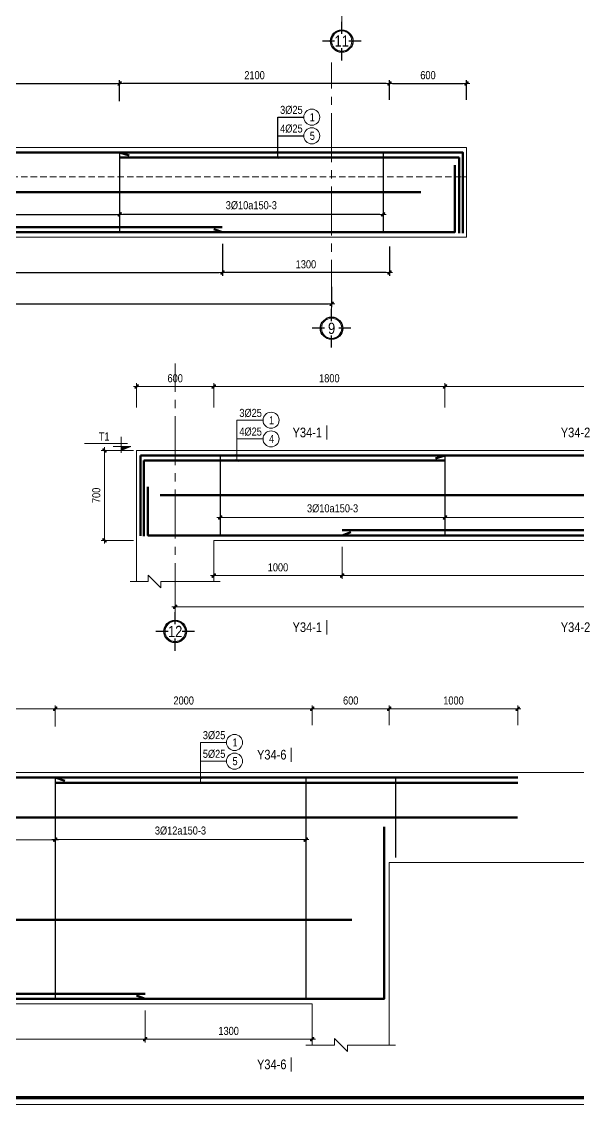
# Model space of a CAD drawing. Header units: millimetres. Extents: x 397144 to 8960116, y 345581 to 674207.
# Drawn here: x 5157121 to 5161454, y 648891 to 657317 of the extents above; entities that cross this region are included whole.
import ezdxf
from ezdxf.enums import TextEntityAlignment as Align
from ezdxf.xclip import XClip

# ---------------------------------------------------------------- set-up
doc = ezdxf.new("R2010")
doc.units = ezdxf.units.MM
doc.header["$XCLIPFRAME"] = 0
doc.header["$PDSIZE"] = -10
doc.linetypes.add('CENTER2', pattern=[28.575, 19.05, -3.175, 3.175, -3.175])
doc.linetypes.add('HIDDEN', pattern=[0.375, 0.25, -0.125])
doc.layers.get('0').update_dxf_attribs({"linetype": 'CONTINUOUS'})
doc.layers.get('Defpoints').update_dxf_attribs({"color": 12, "linetype": 'CONTINUOUS'})
for name, color, linetype, lineweight in [('2', 2, 'CONTINUOUS', 20), ('CDAI', 8, 'CONTINUOUS', 30), ('CTHEP', 2, 'CONTINUOUS', 50), ('DBAO', 3, 'CONTINUOUS', 20), ('DGIONG', 4, 'CONTINUOUS', 13), ('KTH', 150, 'CONTINUOUS', 5), ('Net khuat', 8, 'HIDDEN', 13), ('STICK', 1, 'CONTINUOUS', 9), ('TEXT', 7, 'CONTINUOUS', 15)]:
    doc.layers.add(name, color=color, linetype=linetype, lineweight=lineweight)
doc.layers.add('8', color=8, linetype='CONTINUOUS')
doc.layers.add('HATCH', color=7, linetype='CONTINUOUS', lineweight=5, true_color=0x2491ff)
doc.styles.add('HELVECONDENSE', font='VHELVCN_0.TTF')
doc.styles.add('Star-HelCon', font='VHELVCN_0.TTF')
doc.styles.add('TTP-HelCon', font='VHELVCN_0.TTF')
doc.styles.add('VNI-HELVE-CONDENSE', font='VHELVCN_0.TTF')
doc.dimstyles.new('kc-25', dxfattribs={"dimtxt": 62.5, "dimasz": 20, "dimexe": 20, "dimexo": 50, "dimgap": 25, "dimtad": 3, "dimdec": 0, "dimzin": 0, "dimdsep": 46, "dimtxsty": 'VNI-HELVE-CONDENSE', "dimblk": 'DIM', "dimcen": 2.5, "dimclrd": 256, "dimclre": 154, "dimclrt": 7, "dimaunit": 1, "dimadec": 0, "dimazin": 0, "dimtfac": 1, "dimtdec": 0, "dimtix": 1, "dimtmove": 0, "dimatfit": 3, "dimldrblk": 'DOT', "dimfxl": 1, "dimtolj": 1, "dimtzin": 0, "dimarcsym": 0})
doc.dimstyles.new('TTP-25', dxfattribs={"dimscale": 25, "dimtxt": 2.5, "dimasz": 1, "dimexe": 1, "dimexo": 1, "dimgap": 0.09, "dimtad": 0, "dimdec": 4, "dimrnd": 5, "dimzin": 9, "dimdsep": 46, "dimtxsty": 'TTP-HelCon', "dimblk": 'Stick1', "dimcen": 0.09, "dimdle": 1.5, "dimclrd": 256, "dimclre": 256, "dimclrt": 7, "dimadec": 0, "dimazin": 0, "dimtfac": 1, "dimtdec": 4, "dimtmove": 0, "dimatfit": 3, "dimldrblk": '_ArchTick1', "dimfxl": 1, "dimtvp": 1, "dimtolj": 1, "dimtzin": 0, "dimarcsym": 0})

# ---------------------------------------------------------------- blocks, each defined once
blk = doc.blocks.new('Stick1')
at = {"layer": 'STICK'}
h = blk.add_hatch(color=256, dxfattribs=at)
edge = h.paths.add_edge_path()
edge.add_line((0.3, 0.5), (-0.5, -0.3))
edge.add_arc((-0.4, -0.4), 0.141, 135, 315)
edge.add_line((-0.3, -0.5), (0.5, 0.3))
edge.add_arc((0.4, 0.4), 0.141, 315, 495)
blk.add_line((1, 0), (-1, 0), dxfattribs=at)
blk.add_lwpolyline([(0.3, 0.5), (-0.5, -0.3, 1), (-0.3, -0.5), (0.5, 0.3, 1), (0.3, 0.5, 1)], format="xyb", dxfattribs=at)
blk = doc.blocks.new('*D8374')
at = {"layer": 'Defpoints', "color": 0, "transparency": 16777216}
for p in [(5194140.4, 590133.3), (5196190.4, 590050.8), (5194140.4, 589993.3)]:
    blk.add_point(p, dxfattribs=at)
at = {"layer": 'KTH', "lineweight": -2, "transparency": 16777216}
for p, q in [((5194140.4, 590108.3), (5194140.4, 589968.3)), ((5196165.4, 589993.3), (5194165.4, 589993.3)), ((5196190.4, 590025.8), (5196190.4, 589968.3))]:
    blk.add_line(p, q, dxfattribs=at)
at = {"layer": 'KTH', "lineweight": -2, "transparency": 16777216, "xscale": 25, "yscale": 25, "zscale": 25, "rotation": 180}
blk.add_blockref('Stick1', (5194140.4, 589993.3), dxfattribs=at)
at = {"layer": 'KTH', "lineweight": -2, "transparency": 16777216, "xscale": 25, "yscale": 25, "zscale": 25}
blk.add_blockref('Stick1', (5196190.4, 589993.3), dxfattribs=at)
at = {"layer": 'KTH', "color": 7, "transparency": 16777216, "insert": (5195165.4, 590063.2), "char_height": 62.5, "attachment_point": 5, "style": 'TTP-HelCon'}
blk.add_mtext('\\A1;3Þ10a150-3', dxfattribs=at)
blk = doc.blocks.new('_ArchTick1')
at = {"color": 0, "const_width": 3.81}
blk.add_lwpolyline([(-12.7, -12.7), (12.7, 12.7)], dxfattribs=at)
blk = doc.blocks.new('dau truc')
blk.add_circle((0, 0), 180)
at = {"layer": '8'}
for p, q in [((0, 127), (0, 345)), ((-127, 0), (-345, 0)), ((345, 0), (127, 0)), ((0, -345), (0, -127))]:
    blk.add_line(p, q, dxfattribs=at)
blk.add_circle((0, 0), 200, dxfattribs=at)
at = {"layer": 'TEXT', "style": 'HELVECONDENSE'}
blk.add_attdef('A', text='', height=233, dxfattribs=at).set_placement((0, 0), align=Align.MIDDLE)
blk = doc.blocks.new('DIM')
h = blk.add_hatch(color=1)
h.paths.add_polyline_path([(0.49, 0.29, 1), (0.29, 0.49), (-0.19, 0), (0.19, 0)])
h.paths.add_polyline_path([(0.19, 0), (-0.19, 0), (-0.49, -0.29, 1), (-0.29, -0.49)])
at = {"color": 9}
for p, q in [((-0.19, 0), (-1.5, 0)), ((0.19, 0), (1.5, 0))]:
    blk.add_line(p, q, dxfattribs=at)
at = {"color": 1}
for p, q in [((-0.49, -0.29), (0.29, 0.49)), ((-0.29, -0.49), (0.49, 0.29)), ((-0.19, 0), (0.19, 0))]:
    blk.add_line(p, q, dxfattribs=at)
blk.add_arc((-0.39, -0.39), 0.138, 135, 315, dxfattribs=at)
blk = doc.blocks.new('*D8376')
at = {"layer": 'Defpoints', "color": 0, "transparency": 16777216}
for p in [(5196840.4, 591012.3), (5196240.4, 590859.2), (5196840.4, 590859.2)]:
    blk.add_point(p, dxfattribs=at)
at = {"layer": 'KTH', "lineweight": -2, "transparency": 16777216}
for p, q in [((5196240.4, 590884.2), (5196240.4, 591037.3)), ((5196265.4, 591012.3), (5196815.4, 591012.3)), ((5196840.4, 590884.2), (5196840.4, 591037.3))]:
    blk.add_line(p, q, dxfattribs=at)
at = {"layer": 'KTH', "lineweight": -2, "transparency": 16777216, "xscale": 25, "yscale": 25, "zscale": 25, "rotation": 180}
blk.add_blockref('Stick1', (5196240.4, 591012.3), dxfattribs=at)
at = {"layer": 'KTH', "lineweight": -2, "transparency": 16777216, "xscale": 25, "yscale": 25, "zscale": 25}
blk.add_blockref('Stick1', (5196840.4, 591012.3), dxfattribs=at)
at = {"layer": 'KTH', "color": 7, "transparency": 16777216, "insert": (5196540.4, 591076.1), "char_height": 62.5, "attachment_point": 5, "style": 'TTP-HelCon'}
blk.add_mtext('\\A1;600', dxfattribs=at)
blk = doc.blocks.new('*D8379')
at = {"layer": 'Defpoints', "color": 0, "transparency": 16777216}
for p in [(5194940.4, 589789.5), (5196240.4, 589769.1), (5194940.4, 589540.6)]:
    blk.add_point(p, dxfattribs=at)
at = {"layer": 'KTH', "lineweight": -2, "transparency": 16777216}
for p, q in [((5194940.4, 589764.5), (5194940.4, 589515.6)), ((5196240.4, 589744.1), (5196240.4, 589515.6)), ((5196215.4, 589540.6), (5194965.4, 589540.6))]:
    blk.add_line(p, q, dxfattribs=at)
at = {"layer": 'KTH', "lineweight": -2, "transparency": 16777216, "xscale": 25, "yscale": 25, "zscale": 25, "rotation": 180}
blk.add_blockref('Stick1', (5194940.4, 589540.6), dxfattribs=at)
at = {"layer": 'KTH', "lineweight": -2, "transparency": 16777216, "xscale": 25, "yscale": 25, "zscale": 25}
blk.add_blockref('Stick1', (5196240.4, 589540.6), dxfattribs=at)
at = {"layer": 'KTH', "color": 7, "transparency": 16777216, "insert": (5195590.4, 589604.4), "char_height": 62.5, "attachment_point": 5, "style": 'TTP-HelCon'}
blk.add_mtext('\\A1;1300', dxfattribs=at)
blk = doc.blocks.new('*D8380')
at = {"layer": 'Defpoints', "color": 0, "transparency": 16777216}
for p in [(5194140.4, 591012.3), (5194140.4, 590848.3), (5196240.4, 590859.2)]:
    blk.add_point(p, dxfattribs=at)
at = {"layer": 'KTH', "lineweight": -2, "transparency": 16777216}
for p, q in [((5194140.4, 590873.3), (5194140.4, 591037.3)), ((5196215.4, 591012.3), (5194165.4, 591012.3)), ((5196240.4, 590884.2), (5196240.4, 591037.3))]:
    blk.add_line(p, q, dxfattribs=at)
at = {"layer": 'KTH', "lineweight": -2, "transparency": 16777216, "xscale": 25, "yscale": 25, "zscale": 25, "rotation": 180}
blk.add_blockref('Stick1', (5194140.4, 591012.3), dxfattribs=at)
at = {"layer": 'KTH', "lineweight": -2, "transparency": 16777216, "xscale": 25, "yscale": 25, "zscale": 25}
blk.add_blockref('Stick1', (5196240.4, 591012.3), dxfattribs=at)
at = {"layer": 'KTH', "color": 7, "transparency": 16777216, "insert": (5195190.4, 591076.1), "char_height": 62.5, "attachment_point": 5, "style": 'TTP-HelCon'}
blk.add_mtext('\\A1;2100', dxfattribs=at)
blk = doc.blocks.new('*D1227')
at = {"layer": 'Defpoints', "color": 0, "transparency": 16777216}
for p in [(5189890.4, 589464.5), (5195790.4, 589454.8), (5195790.4, 589296.9)]:
    blk.add_point(p, dxfattribs=at)
at = {"layer": 'KTH', "lineweight": -2, "transparency": 16777216}
for p, q in [((5189890.4, 589439.5), (5189890.4, 589271.9)), ((5195790.4, 589429.8), (5195790.4, 589271.9)), ((5189915.4, 589296.9), (5195765.4, 589296.9))]:
    blk.add_line(p, q, dxfattribs=at)
at = {"layer": 'KTH', "lineweight": -2, "transparency": 16777216, "xscale": 25, "yscale": 25, "zscale": 25, "rotation": 180}
blk.add_blockref('Stick1', (5189890.4, 589296.9), dxfattribs=at)
at = {"layer": 'KTH', "lineweight": -2, "transparency": 16777216, "xscale": 25, "yscale": 25, "zscale": 25}
blk.add_blockref('Stick1', (5195790.4, 589296.9), dxfattribs=at)
at = {"layer": 'KTH', "color": 7, "transparency": 16777216, "insert": (5192840.4, 589360.7), "char_height": 62.5, "attachment_point": 5, "style": 'TTP-HelCon'}
blk.add_mtext('\\A1;5900', dxfattribs=at)
blk = doc.blocks.new('*D8399')
at = {"layer": 'Defpoints', "color": 0, "transparency": 16777216}
for p in [(5194140.4, 591012.3), (5189990.4, 590859.2), (5194140.4, 590848.3)]:
    blk.add_point(p, dxfattribs=at)
at = {"layer": 'KTH', "lineweight": -2, "transparency": 16777216}
for p, q in [((5189990.4, 590884.2), (5189990.4, 591037.3)), ((5190015.4, 591012.3), (5194115.4, 591012.3)), ((5194140.4, 590873.3), (5194140.4, 591037.3))]:
    blk.add_line(p, q, dxfattribs=at)
at = {"layer": 'KTH', "lineweight": -2, "transparency": 16777216, "xscale": 25, "yscale": 25, "zscale": 25, "rotation": 180}
blk.add_blockref('Stick1', (5189990.4, 591012.3), dxfattribs=at)
at = {"layer": 'KTH', "lineweight": -2, "transparency": 16777216, "xscale": 25, "yscale": 25, "zscale": 25}
blk.add_blockref('Stick1', (5194140.4, 591012.3), dxfattribs=at)
at = {"layer": 'KTH', "color": 7, "transparency": 16777216, "insert": (5192065.4, 591076.1), "char_height": 62.5, "attachment_point": 5, "style": 'TTP-HelCon'}
blk.add_mtext('\\A1;4150', dxfattribs=at)
blk = doc.blocks.new('*D8400')
at = {"layer": 'Defpoints', "color": 0, "transparency": 16777216}
for p in [(5189990.4, 590133.3), (5194140.4, 590164.9), (5194140.4, 589993.2)]:
    blk.add_point(p, dxfattribs=at)
at = {"layer": 'KTH', "lineweight": -2, "transparency": 16777216}
for p, q in [((5194140.4, 590139.9), (5194140.4, 589968.2)), ((5189990.4, 590108.3), (5189990.4, 589968.2)), ((5190015.4, 589993.2), (5194115.4, 589993.2))]:
    blk.add_line(p, q, dxfattribs=at)
at = {"layer": 'KTH', "lineweight": -2, "transparency": 16777216, "xscale": 25, "yscale": 25, "zscale": 25, "rotation": 180}
blk.add_blockref('Stick1', (5189990.4, 589993.2), dxfattribs=at)
at = {"layer": 'KTH', "lineweight": -2, "transparency": 16777216, "xscale": 25, "yscale": 25, "zscale": 25}
blk.add_blockref('Stick1', (5194140.4, 589993.2), dxfattribs=at)
at = {"layer": 'KTH', "color": 7, "transparency": 16777216, "insert": (5192065.4, 590063.1), "char_height": 62.5, "attachment_point": 5, "style": 'TTP-HelCon'}
blk.add_mtext('\\A1;3Þ10a200-3', dxfattribs=at)
blk = doc.blocks.new('*D8403')
at = {"layer": 'Defpoints', "color": 0, "transparency": 16777216}
for p in [(5189190.4, 589814.8), (5194940.4, 589694.9), (5194940.4, 589540.6)]:
    blk.add_point(p, dxfattribs=at)
at = {"layer": 'KTH', "lineweight": -2, "transparency": 16777216}
for p, q in [((5189190.4, 589789.8), (5189190.4, 589515.6)), ((5194940.4, 589669.9), (5194940.4, 589515.6)), ((5189215.4, 589540.6), (5194915.4, 589540.6))]:
    blk.add_line(p, q, dxfattribs=at)
at = {"layer": 'KTH', "lineweight": -2, "transparency": 16777216, "xscale": 25, "yscale": 25, "zscale": 25, "rotation": 180}
blk.add_blockref('Stick1', (5189190.4, 589540.6), dxfattribs=at)
at = {"layer": 'KTH', "lineweight": -2, "transparency": 16777216, "xscale": 25, "yscale": 25, "zscale": 25}
blk.add_blockref('Stick1', (5194940.4, 589540.6), dxfattribs=at)
at = {"layer": 'KTH', "color": 7, "transparency": 16777216, "insert": (5192065.4, 589604.4), "char_height": 62.5, "attachment_point": 5, "style": 'TTP-HelCon'}
blk.add_mtext('\\A1;5750', dxfattribs=at)
blk = doc.blocks.new('CHG_XX_Khung ten')
blk.add_lwpolyline([(15, 579), (826, 579), (826, 15), (15, 15)], close=True)
at = {"color": 4, "linetype": 'Continuous', "const_width": 1}
blk.add_lwpolyline([(17, 577), (824, 577), (824, 17), (17, 17)], close=True, dxfattribs=at)
blk = doc.blocks.new('Y-37')
at = {"layer": 'CTHEP'}
blk.add_line((1119.46907, 681.17417), (49858.11137, 681.13827), dxfattribs=at)
for points in [[(49989.46907, 361.93876), (49989.46907, 990.12597), (171.95451, 990.1847)], [(172.63649, 368.18914), (10138.47515, 368.18041), (10718.3369, 368.1785), (17169.46907, 368.15021), (17743.51458, 368.14833), (49905.53617, 368.12618), (49905.53617, 891.00169)]]:
    blk.add_lwpolyline(points, dxfattribs=at)
at = {"layer": 'DBAO'}
for p, q in [((50019.46907, 1029.07736), (17317.37532, 1029.12513)), ((50667.50865, 1029.08076), (20296.02848, 1029.12513))]:
    blk.add_line(p, q, dxfattribs=at)
at = {"layer": 'Net khuat', "ltscale": 200}
blk.add_lwpolyline([(1769.46647, 329.18456), (1769.46647, 799.18779), (50019.46907, 799.18779)], dxfattribs=at)
blk = doc.blocks.new('*D8404')
at = {"layer": 'Defpoints', "color": 0, "transparency": 16777216}
for p in [(2100, 1026.8), (350, 944.3), (2100, 886.8)]:
    blk.add_point(p, dxfattribs=at)
at = {"layer": 'KTH', "lineweight": -2, "transparency": 16777216}
for p, q in [((2100, 1001.8), (2100, 861.8)), ((350, 919.3), (350, 861.8)), ((375, 886.8), (2075, 886.8))]:
    blk.add_line(p, q, dxfattribs=at)
at = {"layer": 'KTH', "lineweight": -2, "transparency": 16777216, "xscale": 25, "yscale": 25, "zscale": 25, "rotation": 180}
blk.add_blockref('Stick1', (350, 886.8), dxfattribs=at)
at = {"layer": 'KTH', "lineweight": -2, "transparency": 16777216, "xscale": 25, "yscale": 25, "zscale": 25}
blk.add_blockref('Stick1', (2100, 886.8), dxfattribs=at)
at = {"layer": 'KTH', "color": 7, "transparency": 16777216, "insert": (1225, 956.7), "char_height": 62.5, "attachment_point": 5, "style": 'TTP-HelCon'}
blk.add_mtext('\\A1;3Þ10a150-3', dxfattribs=at)
blk = doc.blocks.new('*D8405')
at = {"layer": 'Defpoints', "color": 0, "transparency": 16777216}
for p in [(300, 1905.8), (300, 1716.8), (2100, 1716.8)]:
    blk.add_point(p, dxfattribs=at)
at = {"layer": 'KTH', "lineweight": -2, "transparency": 16777216}
for p, q in [((300, 1741.8), (300, 1930.8)), ((2075, 1905.8), (325, 1905.8)), ((2100, 1741.8), (2100, 1930.8))]:
    blk.add_line(p, q, dxfattribs=at)
at = {"layer": 'KTH', "lineweight": -2, "transparency": 16777216, "xscale": 25, "yscale": 25, "zscale": 25, "rotation": 180}
blk.add_blockref('Stick1', (300, 1905.8), dxfattribs=at)
at = {"layer": 'KTH', "lineweight": -2, "transparency": 16777216, "xscale": 25, "yscale": 25, "zscale": 25}
blk.add_blockref('Stick1', (2100, 1905.8), dxfattribs=at)
at = {"layer": 'KTH', "color": 7, "transparency": 16777216, "insert": (1200, 1969.6), "char_height": 62.5, "attachment_point": 5, "style": 'TTP-HelCon'}
blk.add_mtext('\\A1;1800', dxfattribs=at)
blk = doc.blocks.new('*D8406')
at = {"layer": 'Defpoints', "color": 0, "transparency": 16777216}
for p in [(-300, 1408.4), (-550, 708.4), (-300, 708.4)]:
    blk.add_point(p, dxfattribs=at)
at = {"layer": 'KTH', "lineweight": -2, "transparency": 16777216}
for p, q in [((-325, 1408.4), (-575, 1408.4)), ((-550, 1383.4), (-550, 733.4)), ((-325, 708.4), (-575, 708.4))]:
    blk.add_line(p, q, dxfattribs=at)
at = {"layer": 'KTH', "lineweight": -2, "transparency": 16777216, "xscale": 25, "yscale": 25, "zscale": 25}
for p, rotation in [((-550, 1408.4), 90), ((-550, 708.4), 270)]:
    blk.add_blockref('Stick1', p, dxfattribs=dict(at, rotation=rotation))
at = {"layer": 'KTH', "color": 7, "transparency": 16777216, "insert": (-613.8, 1058.4), "char_height": 62.5, "attachment_point": 5, "rotation": 90, "style": 'TTP-HelCon'}
blk.add_mtext('\\A1;700', dxfattribs=at)
blk = doc.blocks.new('CODE')
at = {"layer": 'DBAO'}
for p, q in [((-62.5, -20), (-62.5, 105)), ((-62.5, 0), (-137.5, 30)), ((-137.5, 30), (0, 30)), ((-137.5, 0), (0, 0)), ((-112.5, 55), (223.6, 55))]:
    blk.add_line(p, q, dxfattribs=at)
at = {"layer": 'HATCH', "color": 1}
blk.add_solid([(-62.5, 0), (-137.5, 30), (-62.5, 30)], dxfattribs=at)
blk = doc.blocks.new('*D8407')
at = {"layer": 'Defpoints', "color": 0, "transparency": 16777216}
for p in [(0, 388.4), (8300, 343), (0, 190.4)]:
    blk.add_point(p, dxfattribs=at)
at = {"layer": 'KTH', "lineweight": -2, "transparency": 16777216}
for p, q in [((0, 363.4), (0, 165.4)), ((8300, 318), (8300, 165.4)), ((8275, 190.4), (25, 190.4))]:
    blk.add_line(p, q, dxfattribs=at)
at = {"layer": 'KTH', "lineweight": -2, "transparency": 16777216, "xscale": 25, "yscale": 25, "zscale": 25, "rotation": 180}
blk.add_blockref('Stick1', (0, 190.4), dxfattribs=at)
at = {"layer": 'KTH', "lineweight": -2, "transparency": 16777216, "xscale": 25, "yscale": 25, "zscale": 25}
blk.add_blockref('Stick1', (8300, 190.4), dxfattribs=at)
at = {"layer": 'KTH', "color": 7, "transparency": 16777216, "insert": (4150, 254.2), "char_height": 62.5, "attachment_point": 5, "style": 'TTP-HelCon'}
blk.add_mtext('\\A1;8300', dxfattribs=at)
blk = doc.blocks.new('*D8408')
at = {"layer": 'Defpoints', "color": 0, "transparency": 16777216}
for p in [(-300, 1905.8), (-300, 1716.8), (300, 1716.8)]:
    blk.add_point(p, dxfattribs=at)
at = {"layer": 'KTH', "lineweight": -2, "transparency": 16777216}
for p, q in [((-300, 1741.8), (-300, 1930.8)), ((275, 1905.8), (-275, 1905.8)), ((300, 1741.8), (300, 1930.8))]:
    blk.add_line(p, q, dxfattribs=at)
at = {"layer": 'KTH', "lineweight": -2, "transparency": 16777216, "xscale": 25, "yscale": 25, "zscale": 25, "rotation": 180}
blk.add_blockref('Stick1', (-300, 1905.8), dxfattribs=at)
at = {"layer": 'KTH', "lineweight": -2, "transparency": 16777216, "xscale": 25, "yscale": 25, "zscale": 25}
blk.add_blockref('Stick1', (300, 1905.8), dxfattribs=at)
at = {"layer": 'KTH', "color": 7, "transparency": 16777216, "insert": (0, 1969.6), "char_height": 62.5, "attachment_point": 5, "style": 'TTP-HelCon'}
blk.add_mtext('\\A1;600', dxfattribs=at)
blk = doc.blocks.new('MC')
at = {"layer": 'CTHEP', "const_width": 10}
blk.add_lwpolyline([(0, 150), (0, 0)], dxfattribs=at)
at = {"layer": 'TEXT', "style": 'TTP-HelCon'}
blk.add_attdef('A', text='', height=100, dxfattribs=at).set_placement((-50, 26), align=Align.RIGHT)
blk = doc.blocks.new('*D8409')
at = {"layer": 'Defpoints', "color": 0, "transparency": 16777216}
for p in [(1300, 683), (300, 662.6), (1300, 434.1)]:
    blk.add_point(p, dxfattribs=at)
at = {"layer": 'KTH', "lineweight": -2, "transparency": 16777216}
for p, q in [((300, 637.6), (300, 409.1)), ((1300, 658), (1300, 409.1)), ((325, 434.1), (1275, 434.1))]:
    blk.add_line(p, q, dxfattribs=at)
at = {"layer": 'KTH', "lineweight": -2, "transparency": 16777216, "xscale": 25, "yscale": 25, "zscale": 25, "rotation": 180}
blk.add_blockref('Stick1', (300, 434.1), dxfattribs=at)
at = {"layer": 'KTH', "lineweight": -2, "transparency": 16777216, "xscale": 25, "yscale": 25, "zscale": 25}
blk.add_blockref('Stick1', (1300, 434.1), dxfattribs=at)
at = {"layer": 'KTH', "color": 7, "transparency": 16777216, "insert": (800, 497.9), "char_height": 62.5, "attachment_point": 5, "style": 'TTP-HelCon'}
blk.add_mtext('\\A1;1000', dxfattribs=at)
blk = doc.blocks.new('*D8410')
at = {"layer": 'Defpoints', "color": 0, "transparency": 16777216}
for p in [(13700, 1026.8), (15650, 944.3), (13700, 886.8)]:
    blk.add_point(p, dxfattribs=at)
at = {"layer": 'KTH', "lineweight": -2, "transparency": 16777216}
for p, q in [((13700, 1001.8), (13700, 861.8)), ((15625, 886.8), (13725, 886.8)), ((15650, 919.3), (15650, 861.8))]:
    blk.add_line(p, q, dxfattribs=at)
at = {"layer": 'KTH', "lineweight": -2, "transparency": 16777216, "xscale": 25, "yscale": 25, "zscale": 25, "rotation": 180}
blk.add_blockref('Stick1', (13700, 886.8), dxfattribs=at)
at = {"layer": 'KTH', "lineweight": -2, "transparency": 16777216, "xscale": 25, "yscale": 25, "zscale": 25}
blk.add_blockref('Stick1', (15650, 886.8), dxfattribs=at)
at = {"layer": 'KTH', "color": 7, "transparency": 16777216, "insert": (14675, 956.7), "char_height": 62.5, "attachment_point": 5, "style": 'TTP-HelCon'}
blk.add_mtext('\\A1;3Þ12a150-3', dxfattribs=at)
blk = doc.blocks.new('*D8411')
at = {"layer": 'Defpoints', "color": 0, "transparency": 16777216}
for p in [(16300, 1905.7), (16300, 1752.7), (17300, 1752.7)]:
    blk.add_point(p, dxfattribs=at)
at = {"layer": 'KTH', "lineweight": -2, "transparency": 16777216}
for p, q in [((16300, 1777.7), (16300, 1930.7)), ((17275, 1905.7), (16325, 1905.7)), ((17300, 1777.7), (17300, 1930.7))]:
    blk.add_line(p, q, dxfattribs=at)
at = {"layer": 'KTH', "lineweight": -2, "transparency": 16777216, "xscale": 25, "yscale": 25, "zscale": 25, "rotation": 180}
blk.add_blockref('Stick1', (16300, 1905.7), dxfattribs=at)
at = {"layer": 'KTH', "lineweight": -2, "transparency": 16777216, "xscale": 25, "yscale": 25, "zscale": 25}
blk.add_blockref('Stick1', (17300, 1905.7), dxfattribs=at)
at = {"layer": 'KTH', "color": 7, "transparency": 16777216, "insert": (16800, 1969.6), "char_height": 62.5, "attachment_point": 5, "style": 'TTP-HelCon'}
blk.add_mtext('\\A1;1000', dxfattribs=at)
blk = doc.blocks.new('*D8412')
at = {"layer": 'Defpoints', "color": 0, "transparency": 16777216}
for p in [(16300, 1905.8), (15700, 1752.7), (16300, 1752.7)]:
    blk.add_point(p, dxfattribs=at)
at = {"layer": 'KTH', "lineweight": -2, "transparency": 16777216}
for p, q in [((15700, 1777.7), (15700, 1930.8)), ((15725, 1905.8), (16275, 1905.8)), ((16300, 1777.7), (16300, 1930.8))]:
    blk.add_line(p, q, dxfattribs=at)
at = {"layer": 'KTH', "lineweight": -2, "transparency": 16777216, "xscale": 25, "yscale": 25, "zscale": 25, "rotation": 180}
blk.add_blockref('Stick1', (15700, 1905.8), dxfattribs=at)
at = {"layer": 'KTH', "lineweight": -2, "transparency": 16777216, "xscale": 25, "yscale": 25, "zscale": 25}
blk.add_blockref('Stick1', (16300, 1905.8), dxfattribs=at)
at = {"layer": 'KTH', "color": 7, "transparency": 16777216, "insert": (16000, 1969.6), "char_height": 62.5, "attachment_point": 5, "style": 'TTP-HelCon'}
blk.add_mtext('\\A1;600', dxfattribs=at)
blk = doc.blocks.new('*D8413')
at = {"layer": 'Defpoints', "color": 0, "transparency": 16777216}
for p in [(14400, -417), (15700, -437.4), (14400, -665.9)]:
    blk.add_point(p, dxfattribs=at)
at = {"layer": 'KTH', "lineweight": -2, "transparency": 16777216}
for p, q in [((14400, -442), (14400, -690.9)), ((15700, -462.4), (15700, -690.9)), ((15675, -665.9), (14425, -665.9))]:
    blk.add_line(p, q, dxfattribs=at)
at = {"layer": 'KTH', "lineweight": -2, "transparency": 16777216, "xscale": 25, "yscale": 25, "zscale": 25, "rotation": 180}
blk.add_blockref('Stick1', (14400, -665.9), dxfattribs=at)
at = {"layer": 'KTH', "lineweight": -2, "transparency": 16777216, "xscale": 25, "yscale": 25, "zscale": 25}
blk.add_blockref('Stick1', (15700, -665.9), dxfattribs=at)
at = {"layer": 'KTH', "color": 7, "transparency": 16777216, "insert": (15050, -602.1), "char_height": 62.5, "attachment_point": 5, "style": 'TTP-HelCon'}
blk.add_mtext('\\A1;1300', dxfattribs=at)
blk = doc.blocks.new('*D8414')
at = {"layer": 'Defpoints', "color": 0, "transparency": 16777216}
for p in [(13700, 1905.8), (13700, 1741.8), (15700, 1752.7)]:
    blk.add_point(p, dxfattribs=at)
at = {"layer": 'KTH', "lineweight": -2, "transparency": 16777216}
for p, q in [((13700, 1766.8), (13700, 1930.8)), ((15675, 1905.8), (13725, 1905.8)), ((15700, 1777.7), (15700, 1930.8))]:
    blk.add_line(p, q, dxfattribs=at)
at = {"layer": 'KTH', "lineweight": -2, "transparency": 16777216, "xscale": 25, "yscale": 25, "zscale": 25, "rotation": 180}
blk.add_blockref('Stick1', (13700, 1905.8), dxfattribs=at)
at = {"layer": 'KTH', "lineweight": -2, "transparency": 16777216, "xscale": 25, "yscale": 25, "zscale": 25}
blk.add_blockref('Stick1', (15700, 1905.8), dxfattribs=at)
at = {"layer": 'KTH', "color": 7, "transparency": 16777216, "insert": (14700, 1969.6), "char_height": 62.5, "attachment_point": 5, "style": 'TTP-HelCon'}
blk.add_mtext('\\A1;2000', dxfattribs=at)
blk = doc.blocks.new('*D8422')
at = {"layer": 'Defpoints', "color": 0, "transparency": 16777216}
for p in [(5700, 1905.8), (2100, 1716.8), (5700, 1741.8)]:
    blk.add_point(p, dxfattribs=at)
at = {"layer": 'KTH', "lineweight": -2, "transparency": 16777216}
for p, q in [((2100, 1741.8), (2100, 1930.8)), ((2125, 1905.8), (5675, 1905.8)), ((5700, 1766.8), (5700, 1930.8))]:
    blk.add_line(p, q, dxfattribs=at)
at = {"layer": 'KTH', "lineweight": -2, "transparency": 16777216, "xscale": 25, "yscale": 25, "zscale": 25, "rotation": 180}
blk.add_blockref('Stick1', (2100, 1905.8), dxfattribs=at)
at = {"layer": 'KTH', "lineweight": -2, "transparency": 16777216, "xscale": 25, "yscale": 25, "zscale": 25}
blk.add_blockref('Stick1', (5700, 1905.8), dxfattribs=at)
at = {"layer": 'KTH', "color": 7, "transparency": 16777216, "insert": (3900, 1969.6), "char_height": 62.5, "attachment_point": 5, "style": 'TTP-HelCon'}
blk.add_mtext('\\A1;3600', dxfattribs=at)
blk = doc.blocks.new('*D8423')
at = {"layer": 'Defpoints', "color": 0, "transparency": 16777216}
for p in [(2100, 1026.8), (5700, 1026.7), (5700, 886.7)]:
    blk.add_point(p, dxfattribs=at)
at = {"layer": 'KTH', "lineweight": -2, "transparency": 16777216}
for p, q in [((2100, 1001.8), (2100, 861.7)), ((5700, 1001.7), (5700, 861.7)), ((2125, 886.7), (5675, 886.7))]:
    blk.add_line(p, q, dxfattribs=at)
at = {"layer": 'KTH', "lineweight": -2, "transparency": 16777216, "xscale": 25, "yscale": 25, "zscale": 25, "rotation": 180}
blk.add_blockref('Stick1', (2100, 886.7), dxfattribs=at)
at = {"layer": 'KTH', "lineweight": -2, "transparency": 16777216, "xscale": 25, "yscale": 25, "zscale": 25}
blk.add_blockref('Stick1', (5700, 886.7), dxfattribs=at)
at = {"layer": 'KTH', "color": 7, "transparency": 16777216, "insert": (3900, 956.6), "char_height": 62.5, "attachment_point": 5, "style": 'TTP-HelCon'}
blk.add_mtext('\\A1;3Þ10a200-3', dxfattribs=at)
blk = doc.blocks.new('*D8424')
at = {"layer": 'Defpoints', "color": 0, "transparency": 16777216}
for p in [(13700, 1905.7), (10100, 1752.7), (13700, 1741.8)]:
    blk.add_point(p, dxfattribs=at)
at = {"layer": 'KTH', "lineweight": -2, "transparency": 16777216}
for p, q in [((10100, 1777.7), (10100, 1930.7)), ((10125, 1905.7), (13675, 1905.7)), ((13700, 1766.8), (13700, 1930.7))]:
    blk.add_line(p, q, dxfattribs=at)
at = {"layer": 'KTH', "lineweight": -2, "transparency": 16777216, "xscale": 25, "yscale": 25, "zscale": 25, "rotation": 180}
blk.add_blockref('Stick1', (10100, 1905.7), dxfattribs=at)
at = {"layer": 'KTH', "lineweight": -2, "transparency": 16777216, "xscale": 25, "yscale": 25, "zscale": 25}
blk.add_blockref('Stick1', (13700, 1905.7), dxfattribs=at)
at = {"layer": 'KTH', "color": 7, "transparency": 16777216, "insert": (11900, 1969.6), "char_height": 62.5, "attachment_point": 5, "style": 'TTP-HelCon'}
blk.add_mtext('\\A1;4100', dxfattribs=at)
blk = doc.blocks.new('*D8425')
at = {"layer": 'Defpoints', "color": 0, "transparency": 16777216}
for p in [(10100, 1026.8), (13700, 1058.4), (13700, 886.7)]:
    blk.add_point(p, dxfattribs=at)
at = {"layer": 'KTH', "lineweight": -2, "transparency": 16777216}
for p, q in [((13700, 1033.4), (13700, 861.7)), ((10100, 1001.8), (10100, 861.7)), ((10125, 886.7), (13675, 886.7))]:
    blk.add_line(p, q, dxfattribs=at)
at = {"layer": 'KTH', "lineweight": -2, "transparency": 16777216, "xscale": 25, "yscale": 25, "zscale": 25, "rotation": 180}
blk.add_blockref('Stick1', (10100, 886.7), dxfattribs=at)
at = {"layer": 'KTH', "lineweight": -2, "transparency": 16777216, "xscale": 25, "yscale": 25, "zscale": 25}
blk.add_blockref('Stick1', (13700, 886.7), dxfattribs=at)
at = {"layer": 'KTH', "color": 7, "transparency": 16777216, "insert": (11900, 956.6), "char_height": 62.5, "attachment_point": 5, "style": 'TTP-HelCon'}
blk.add_mtext('\\A1;3Þ12a200-3', dxfattribs=at)
blk = doc.blocks.new('*D8426')
at = {"layer": 'Defpoints', "color": 0, "transparency": 16777216}
for p in [(1300, 683), (6500, 683), (6500, 434.1)]:
    blk.add_point(p, dxfattribs=at)
at = {"layer": 'KTH', "lineweight": -2, "transparency": 16777216}
for p, q in [((1300, 658), (1300, 409.1)), ((6500, 658), (6500, 409.1)), ((1325, 434.1), (6475, 434.1))]:
    blk.add_line(p, q, dxfattribs=at)
at = {"layer": 'KTH', "lineweight": -2, "transparency": 16777216, "xscale": 25, "yscale": 25, "zscale": 25, "rotation": 180}
blk.add_blockref('Stick1', (1300, 434.1), dxfattribs=at)
at = {"layer": 'KTH', "lineweight": -2, "transparency": 16777216, "xscale": 25, "yscale": 25, "zscale": 25}
blk.add_blockref('Stick1', (6500, 434.1), dxfattribs=at)
at = {"layer": 'KTH', "color": 7, "transparency": 16777216, "insert": (3900, 497.9), "char_height": 62.5, "attachment_point": 5, "style": 'TTP-HelCon'}
blk.add_mtext('\\A1;5200', dxfattribs=at)
blk = doc.blocks.new('*D8427')
at = {"layer": 'Defpoints', "color": 0, "transparency": 16777216}
for p in [(9400, -391.7), (14400, -442), (14400, -665.9)]:
    blk.add_point(p, dxfattribs=at)
at = {"layer": 'KTH', "lineweight": -2, "transparency": 16777216}
for p, q in [((9400, -416.7), (9400, -690.9)), ((14400, -467), (14400, -690.9)), ((9425, -665.9), (14375, -665.9))]:
    blk.add_line(p, q, dxfattribs=at)
at = {"layer": 'KTH', "lineweight": -2, "transparency": 16777216, "xscale": 25, "yscale": 25, "zscale": 25, "rotation": 180}
blk.add_blockref('Stick1', (9400, -665.9), dxfattribs=at)
at = {"layer": 'KTH', "lineweight": -2, "transparency": 16777216, "xscale": 25, "yscale": 25, "zscale": 25}
blk.add_blockref('Stick1', (14400, -665.9), dxfattribs=at)
at = {"layer": 'KTH', "color": 7, "transparency": 16777216, "insert": (11900, -602.1), "char_height": 62.5, "attachment_point": 5, "style": 'TTP-HelCon'}
blk.add_mtext('\\A1;5500', dxfattribs=at)
blk = doc.blocks.new('AY-33')
at = {"layer": 'CDAI', "ltscale": 52.5}
for p, q in [((5194140.36551, 590479.86265), (5194140.36551, 589849.86265)), ((5196190.36551, 590479.86265), (5196190.36551, 589849.86265))]:
    blk.add_line(p, q, dxfattribs=at)
at = {"layer": 'CTHEP'}
for p, q in [((5194215.36551, 590450.86265), (5194140.36551, 590475.86265)), ((5196783.88232, 590435.84949), (5194140.36551, 590435.84949)), ((5196783.88232, 590435.84949), (5196783.88232, 589848.0861)), ((5171674.09057, 590166.85075), (5196483.5754, 590166.83185)), ((5189190.36291, 589893.81685), (5194939.62964, 589893.75349)), ((5194940.36551, 589853.86201), (5194873.44916, 589879.16153))]:
    blk.add_line(p, q, dxfattribs=at)
for points in [[(5196810.36291, 589847.60311), (5196810.36291, 590475.79032), (5171520.36551, 590475.86587)], [(5196748.53006, 589853.79053), (5196748.53006, 589853.79053), (5196748.53006, 590376.66605)], [(5171578.60447, 590230.25598), (5171578.60447, 589853.86591), (5196259.37159, 589853.84476), (5196748.53006, 589853.79053), (5196748.53006, 589853.79053)]]:
    blk.add_lwpolyline(points, dxfattribs=at)
at = {"layer": 'DBAO'}
blk.add_lwpolyline([(5187890.36291, 589814.84602), (5196840.36149, 589814.83525), (5196840.36291, 590514.70496), (5171490.36551, 590514.87736), (5171490.36551, 589814.86587), (5171490.36551, 589814.86587), (5171490.36551, 589494.86587)], dxfattribs=at)
at = {"layer": 'DGIONG'}
for centre in [(5195636.07079, 590749.66704), (5195636.07079, 590604.36804)]:
    blk.add_circle(centre, 62.5, dxfattribs=at)
at = {"layer": 'Net khuat', "linetype": 'CENTER2', "ltscale": 20}
for p, q in [((5180090.36551, 589257.36887), (5180090.36551, 591262.71151)), ((5195790.36551, 589257.36887), (5195790.36551, 591262.71151))]:
    blk.add_line(p, q, dxfattribs=at)
at = {"layer": 'Net khuat', "ltscale": 200}
blk.add_lwpolyline([(5171490.36551, 589814.86587), (5171490.36551, 589814.86587), (5172090.36551, 589814.86587), (5172090.36551, 590284.86587), (5196840.36244, 590284.86587)], dxfattribs=at)
at = {"layer": '2', "ltscale": 300}
ref = blk.add_blockref('dau truc', (5180090.36551, 589106.50433), dxfattribs=dict(at, xscale=0.4367131292819977, yscale=0.4367131292819977, zscale=0.4367131292819977))
ref.add_attrib('A', '11', dxfattribs={"layer": 'TEXT', "height": 87.5, "style": 'HELVECONDENSE'}).set_placement((5180090.36551, 589106.50433), align=Align.MIDDLE)
ref = blk.add_blockref('dau truc', (5195790.36551, 589106.50433), dxfattribs=dict(at, xscale=0.4367131292819977, yscale=0.4367131292819977, zscale=0.4367131292819977))
ref.add_attrib('A', '9', dxfattribs={"layer": 'TEXT', "height": 87.5, "style": 'HELVECONDENSE'}).set_placement((5195790.36551, 589106.50433), align=Align.MIDDLE)
at = {"layer": 'TEXT', "style": 'TTP-HelCon'}
for s, p in [('3Þ25', (5195389.56074, 590775.51998)), ('4Þ25', (5195389.56074, 590630.22098))]:
    blk.add_text(s, height=62.5, dxfattribs=at).set_placement(p)
at = {"layer": 'TEXT', "style": 'Star-HelCon'}
for s, p in [('1', (5195640.23746, 590749.66704)), ('5', (5195640.23746, 590604.36804))]:
    blk.add_text(s, height=62.5, dxfattribs=at).set_placement(p, align=Align.MIDDLE)
at = {"layer": 'KTH'}
for base, p1, p2, picture, middle in [((5194140.36551, 591012.25316), (5189990.36291, 590859.16026), (5194140.36551, 590848.25699), '*D8399', (5192065.36421, 591076.08649)), ((5194940.36551, 589540.60081), (5189190.36291, 589814.81866), (5194940.36551, 589694.89572), '*D8403', (5192065.36421, 589604.43415)), ((5195790.36551, 589296.88478), (5189890.36551, 589464.49877), (5195790.36551, 589454.84304), '*D1227', (5192840.36551, 589360.71811))]:
    dim = blk.add_linear_dim(base=base, p1=p1, p2=p2, dimstyle='TTP-25', override={"dimtmove": 1}, dxfattribs=at)
    dim.commit()
    dim.dimension.update_dxf_attribs({"geometry": picture, "text_midpoint": middle})
for base, p1, p2, picture, middle in [((5194140.36551, 591012.25699), (5196240.36551, 590859.16026), (5194140.36551, 590848.25699), '*D8380', (5195190.36551, 591076.09032)), ((5196840.36291, 591012.25699), (5196240.36551, 590859.16026), (5196840.36291, 590859.16026), '*D8376', (5196540.36421, 591076.09032)), ((5194940.36551, 589540.60081), (5196240.36551, 589769.12152), (5194940.36551, 589789.45943), '*D8379', (5195590.36551, 589604.43415))]:
    dim = blk.add_linear_dim(base=base, p1=p1, p2=p2, angle=180, dimstyle='TTP-25', override={"dimtmove": 1}, dxfattribs=at)
    dim.commit()
    dim.dimension.update_dxf_attribs({"geometry": picture, "text_midpoint": middle})
dim = blk.add_linear_dim(base=(5194140.36551, 589993.2111), p1=(5189990.36291, 590133.29964), p2=(5194140.36551, 590164.86265), text='3Þ10a200-3', dimstyle='TTP-25', override={"dimtmove": 1}, dxfattribs=at)
dim.commit()
dim.dimension.update_dxf_attribs({"geometry": '*D8400', "text_midpoint": (5192065.36421, 590063.12777)})
dim = blk.add_linear_dim(base=(5194140.36551, 589993.28646), p1=(5196190.36551, 590050.75981), p2=(5194140.36551, 590133.29964), angle=180, text='3Þ10a150-3', dimstyle='TTP-25', override={"dimtmove": 1}, dxfattribs=at)
dim.commit()
dim.dimension.update_dxf_attribs({"geometry": '*D8374', "text_midpoint": (5195165.36551, 590063.20313)})
at = {"layer": 'DGIONG'}
for points in [[(5195371.04897, 590475.85893), (5195371.04871, 590749.66704), (5195573.57079, 590749.66704)], [(5195371.04862, 590435.85893), (5195371.04836, 590604.36804), (5195573.57044, 590604.36804)]]:
    blk.add_leader(points, dimstyle='kc-25', override={"dimtad": 0, "dimldrblk": 'ArchTick', "dimfxl": 100, "dimarcsym": 1}, dxfattribs=at)
blk = doc.blocks.new('AY-34')
at = {"layer": 'CDAI', "ltscale": 52.5}
for p, q in [((350, 1373.36154), (350, 743.36154)), ((2100, 1373.36154), (2100, 743.36154)), ((13700, 1373.35832), (13700, -352.65043)), ((15650, 1373.35832), (15650, -352.65206)), ((16349.9974, 1373.35449), (16349.9974, 747.33835))]:
    blk.add_line(p, q, dxfattribs=at)
at = {"layer": 'CTHEP'}
for p, q in [((-270, 743.08825), (-270, 1369.36154)), ((2025, 1344.36154), (2100, 1369.36154)), ((13775, 1344.35832), (13700, 1369.35832)), ((2099.98099, 1330.37554), (-243.51941, 1330.38175)), ((-243.51941, 1330.38175), (-243.51941, 741.58177)), ((13700.03948, 1329.34516), (17300.89311, 1329.33352)), ((-116.27494, 1060.34642), (17298.88067, 1060.33616)), ((1300, 747.35768), (1366.91636, 772.6572)), ((1300.00631, 787.36007), (6500, 787.35768)), ((7733.93708, 262.37496), (16008.82378, 262.37496)), ((9399.99405, -312.64643), (14400.00754, -312.64232)), ((14400, -352.64232), (14333.08364, -327.3428))]:
    blk.add_line(p, q, dxfattribs=at)
for points in [[(17300.86573, 1369.34536), (-270, 1369.36154)], [(-211.76104, 1123.75165), (-211.76104, 747.36158), (8577.19009, 747.35474)], [(7540, 975.30715), (7540, -352.64488), (16259.9974, -352.65257), (16259.9974, 986.06713)]]:
    blk.add_lwpolyline(points, dxfattribs=at)
at = {"layer": 'DBAO'}
for points in [[(18593.73177, 1408.2455), (-300, 1408.37303), (-300, 708.36154), (-300, 708.36154), (-300, 388.36154)], [(300, 388.36154), (300, 708.36154), (7500, 708.35288)], [(16299.9974, -711.64168), (16299.9974, 708.35832)], [(16299.9974, 708.34169), (18593.73177, 708.33893)], [(8099.9974, -711.64168), (8099.9974, -391.64784), (15700, -391.65759), (15700, -711.64168)]]:
    blk.add_lwpolyline(points, dxfattribs=at)
at = {"layer": 'DGIONG'}
for points in [[(-350, 388.36154), (-211.11047, 388.36154), (-211.11047, 438.36154), (-111.11047, 338.36154), (-111.11047, 388.36154), (350, 388.36154)], [(15650, -711.64168), (15875, -711.64168), (15875, -661.64168), (15975, -761.64168), (15975, -711.64168), (16349.9974, -711.64551)]]:
    blk.add_lwpolyline(points, dxfattribs=at)
for centre in [(746.0116, 1643.16271), (15095.70528, 1643.16271), (746.0116, 1497.86371), (15095.70528, 1497.86371)]:
    blk.add_circle(centre, 62.5, dxfattribs=at)
at = {"layer": 'Net khuat', "linetype": 'CENTER2', "ltscale": 20}
blk.add_line((0, 150.86454), (0, 2156.20718), dxfattribs=at)
at = {"layer": 'Net khuat', "ltscale": 5}
blk.add_line((-300, 1408.36154), (300, 1408.36154), dxfattribs=at)
at = {"xscale": 0.75, "yscale": 0.75, "zscale": 0.75}
for p, values in [((1180.28221, 1491.23817), {'A': 'Y34-1'}), ((3268.02321, 1491.23817), {'A': 'Y34-2'}), ((15537.56884, 1491.23817), {'A': 'Y34-6'}), ((1180.28221, -24.4191), {'A': 'Y34-1'}), ((3268.02321, -24.4191), {'A': 'Y34-2'}), ((15537.56884, -919.18506), {'A': 'Y34-6'})]:
    blk.add_blockref('MC', p, dxfattribs=at).add_auto_attribs(values)
at = {"layer": '2', "ltscale": 300}
ref = blk.add_blockref('dau truc', (0, 0), dxfattribs=dict(at, xscale=0.4367131292819977, yscale=0.4367131292819977, zscale=0.4367131292819977))
ref.add_attrib('A', '12', dxfattribs={"layer": 'TEXT', "height": 87.5, "style": 'HELVECONDENSE'}).set_placement((0, 0), align=Align.MIDDLE)
at = {"layer": 'KTH', "linetype": 'Continuous', "xscale": -1}
blk.add_blockref('CODE', (-482.49261, 1408.36154), dxfattribs=at)
at = {"layer": 'TEXT', "style": 'TTP-HelCon'}
for s, p in [('3Þ25', (499.50155, 1669.01565)), ('3Þ25', (14849.19523, 1669.01565)), ('4Þ25', (499.50155, 1523.71665)), ('5Þ25', (14849.19523, 1523.71665))]:
    blk.add_text(s, height=62.5, dxfattribs=at).set_placement(p)
at = {"layer": 'TEXT', "style": 'Star-HelCon'}
for s, p in [('1', (750.17827, 1643.16271)), ('1', (15099.87195, 1643.16271)), ('4', (750.17827, 1497.86371)), ('5', (15099.87195, 1497.86371))]:
    blk.add_text(s, height=62.5, dxfattribs=at).set_placement(p, align=Align.MIDDLE)
at = {"layer": 'TEXT', "style": 'TTP-HelCon'}
blk.add_text('T1', height=62.5, dxfattribs=at).set_placement((-510.85455, 1485.35653), align=Align.RIGHT)
at = {"layer": 'KTH'}
for base, p1, p2, picture, middle in [((-300, 1905.75588), (300, 1716.75588), (-300, 1716.75588), '*D8408', (0, 1969.58921)), ((300, 1905.75588), (2100, 1716.75588), (300, 1716.75588), '*D8405', (1200, 1969.58921)), ((5700, 1905.75588), (2100, 1716.75588), (5700, 1741.75266), '*D8422', (3900, 1969.58921)), ((16299.9974, 1905.74883), (17299.9974, 1752.65593), (16299.9974, 1752.65593), '*D8411', (16799.9974, 1969.58216)), ((1300, 434.09648), (300, 662.61719), (1300, 682.9551), '*D8409', (800, 497.92982)), ((6500, 434.09648), (1300, 682.9551), (6500, 682.9551), '*D8426', (3900, 497.92982)), ((0, 190.38045), (8300, 343.02953), (0, 388.36154), '*D8407', (4150, 254.21378))]:
    dim = blk.add_linear_dim(base=base, p1=p1, p2=p2, dimstyle='TTP-25', override={"dimtmove": 1}, dxfattribs=at)
    dim.commit()
    dim.dimension.update_dxf_attribs({"geometry": picture, "text_midpoint": middle})
for base, p1, p2, text, picture, middle in [((13700, 1905.74883), (10099.9974, 1752.65593), (13700, 1741.75266), '4100', '*D8424', (11899.9987, 1969.58216)), ((2100, 886.78535), (350, 944.2587), (2100, 1026.79853), '3Þ10a150-3', '*D8404', (1225, 956.70202)), ((5700, 886.70677), (2100, 1026.79531), (5700, 1026.72701), '3Þ10a200-3', '*D8423', (3900, 956.62344)), ((13700, 886.70677), (10099.9974, 1026.79531), (13700, 1058.35832), '3Þ12a200-3', '*D8425', (11899.9987, 956.62344)), ((14400, -665.90352), (9399.9974, -391.68567), (14400, -442.0449), '5500', '*D8427', (11899.9987, -602.07018))]:
    dim = blk.add_linear_dim(base=base, p1=p1, p2=p2, text=text, dimstyle='TTP-25', override={"dimtmove": 1}, dxfattribs=at)
    dim.commit()
    dim.dimension.update_dxf_attribs({"geometry": picture, "text_midpoint": middle})
for base, p1, p2, angle, picture, middle in [((13700, 1905.75266), (15700, 1752.65593), (13700, 1741.75266), 180, '*D8414', (14700, 1969.58599)), ((16299.9974, 1905.75266), (15700, 1752.65593), (16299.9974, 1752.65593), 180, '*D8412', (15999.9987, 1969.58599)), ((-550, 708.36154), (-300, 1408.36154), (-300, 708.36154), 270, '*D8406', (-613.83333, 1058.36154)), ((14400, -665.90352), (15700, -437.38281), (14400, -417.0449), 180, '*D8413', (15050, -602.07018))]:
    dim = blk.add_linear_dim(base=base, p1=p1, p2=p2, angle=angle, dimstyle='TTP-25', override={"dimtmove": 1}, dxfattribs=at)
    dim.commit()
    dim.dimension.update_dxf_attribs({"geometry": picture, "text_midpoint": middle})
dim = blk.add_linear_dim(base=(13700, 886.78213), p1=(15650, 944.25548), p2=(13700, 1026.79531), angle=180, text='3Þ12a150-3', dimstyle='TTP-25', override={"dimtmove": 1}, dxfattribs=at)
dim.commit()
dim.dimension.update_dxf_attribs({"geometry": '*D8410', "text_midpoint": (14675, 956.6988)})
at = {"layer": 'DGIONG'}
for points in [[(480.98978, 1369.3546), (480.98952, 1643.16271), (683.5116, 1643.16271)], [(14830.68346, 1369.3546), (14830.6832, 1643.16271), (15033.20528, 1643.16271)], [(480.98943, 1329.3546), (480.98917, 1497.86371), (683.51125, 1497.86371)], [(14830.68311, 1329.3546), (14830.68284, 1497.86371), (15033.20493, 1497.86371)]]:
    blk.add_leader(points, dimstyle='kc-25', override={"dimtad": 0, "dimldrblk": 'ArchTick', "dimfxl": 100, "dimarcsym": 1}, dxfattribs=at)

msp = doc.modelspace()

# ---------------------------------------------------------------- linework, layer by layer
at = {"layer": 'CDAI', "ltscale": 0.8}
msp.add_lwpolyline([(5150318.75628, 663460.45642), (5167688.36171, 663460.45642), (5167688.36171, 648942.57726), (5150318.75628, 648942.57726)], close=True, dxfattribs=at)

# ---------------------------------------------------------------- block references
at = {"layer": 'CDAI'}
ref = msp.add_blockref('AY-33', (-20478.27974, 68060.02924), dxfattribs=at)
XClip(ref).set_block_clipping_path([(5170797.036019085, 588847.9135108036), (5188044.6407116679, 591175.458884406)])
ref = msp.add_blockref('AY-33', (-36256.82443, 65824.19403), dxfattribs=at)
XClip(ref).set_block_clipping_path([(5187072.9228530833, 588883.4720972711), (5197002.229731461, 591175.458884406)])
at = {"layer": 'KTH'}
ref = msp.add_blockref('Y-37', (5148353.31066, 654963.63534), dxfattribs=at)
XClip(ref).set_block_clipping_path([(24214.9519791277, -680.1193877168), (36382.772109678, 1780.5019833395)])
ref = msp.add_blockref('Y-37', (5137094.081, 651940.68971), dxfattribs=at)
XClip(ref).set_block_clipping_path([(35486.8958581146, -716.7314408382), (50818.7627240922, 1753.9929457151)])

# ---------------------------------------------------------------- next in the draw order: block references
at = {"layer": 'KTH', "ltscale": 0.8, "xscale": 25.92478421702978, "yscale": 25.92478421702978, "zscale": 25.92478421702978}
msp.add_blockref('CHG_XX_Khung ten', (5149878.03495, 648501.85593), dxfattribs=at)

# ---------------------------------------------------------------- next in the draw order: block references
at = {"layer": 'KTH', "ltscale": 0.8}
ref = msp.add_blockref('AY-34', (5158315.93859, 652571.92591), dxfattribs=at)
XClip(ref).set_block_clipping_path([(-917.531272362, -1259.5169577177), (9243.0530879935, 2084.3600729622)])
ref = msp.add_blockref('AY-34', (5143682.00286, 650063.97356), dxfattribs=at)
XClip(ref).set_block_clipping_path([(6977.8390363865, -1121.396308018), (19184.2883193512, 2055.8410962158)])

doc.saveas('drawing.dxf')
